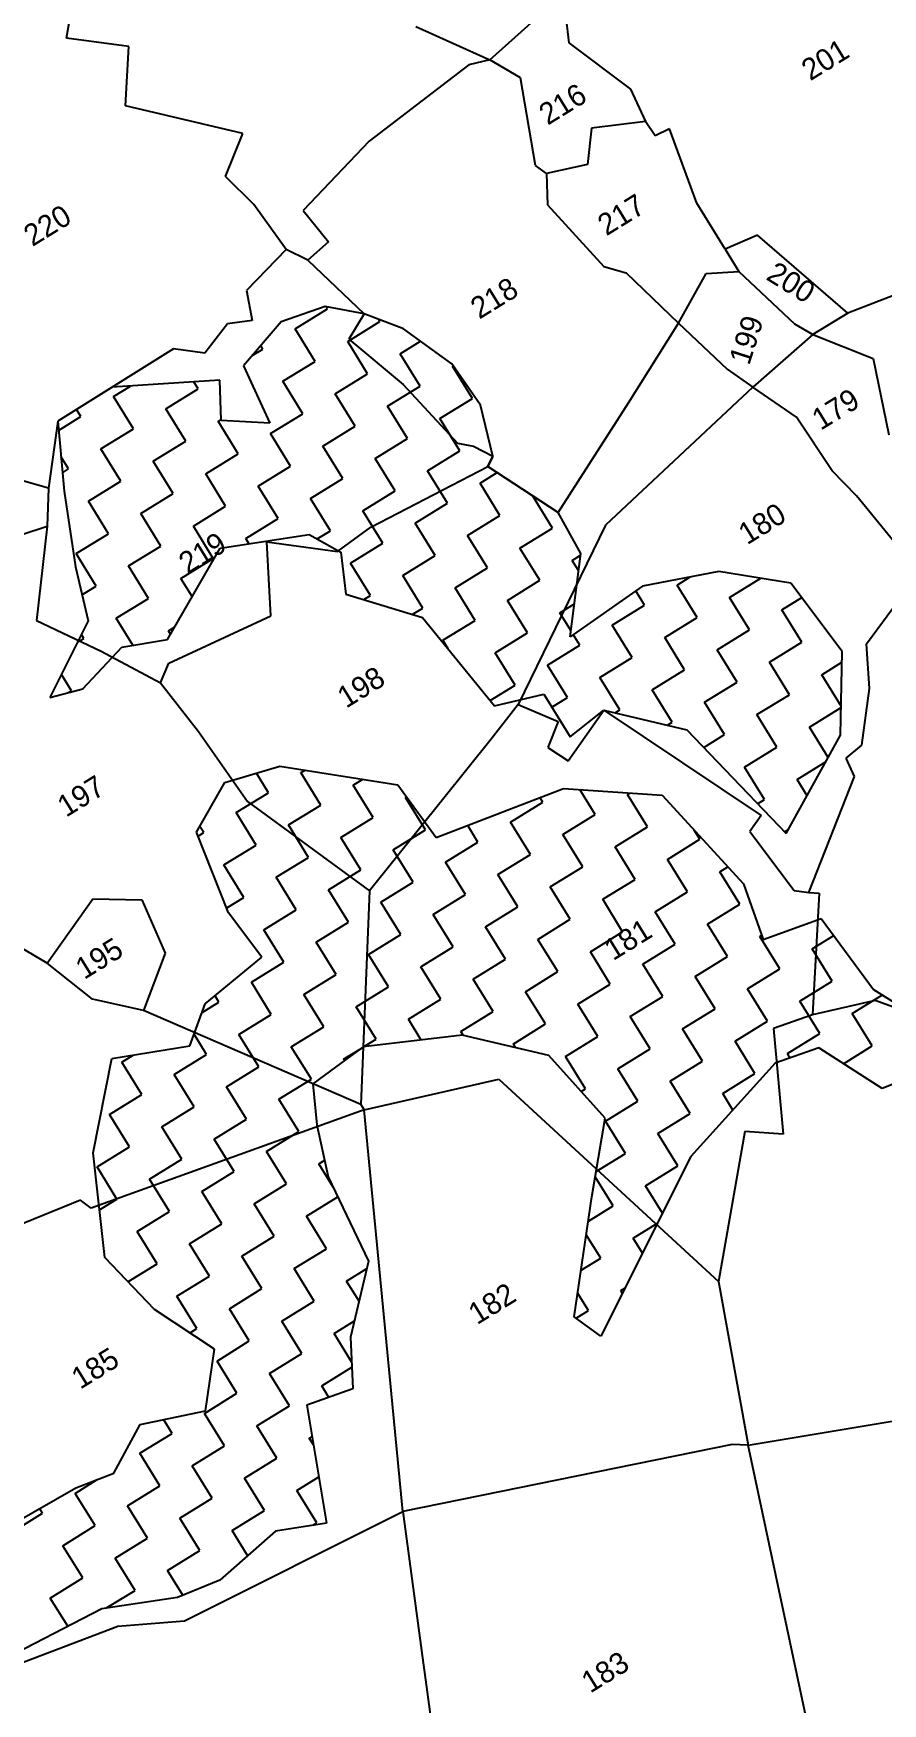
# Model space of a CAD drawing. Header units: metres. Extents: x 319724 to 326380, y 1825641 to 1831057.
# Drawn here: x 321342 to 322099, y 1826762 to 1828251 of the extents above; entities that cross this region are included whole.
import ezdxf

# ---------------------------------------------------------------- set-up
doc = ezdxf.new("R2010")
doc.units = ezdxf.units.M
doc.header["$MEASUREMENT"] = 0
for name, color, linetype in [('POLY_HATCH', 12, 'Continuous'), ('POLY_PARCEL', 6, 'Continuous'), ('TEXT_PARCEL', 7, 'Continuous')]:
    doc.layers.add(name, color=color, linetype=linetype)
doc.styles.add('TEXT _PARCEL', font='', dxfattribs={"height": 0.18})
doc.styles.get('TEXT _PARCEL').set_extended_font_data('Kruti Dev 050')

msp = doc.modelspace()

# ---------------------------------------------------------------- linework, layer by layer
at = {"layer": 'POLY_HATCH'}
for p, q in [((321602.1, 1828007.7), (321563.1, 1827994.1)), ((321637.1, 1828001.1), (321602.1, 1828007.7)), ((321672.2, 1827987.9), (321637.1, 1828001.1)), ((321563.1, 1827994.1), (321529.4, 1827954.9)), ((321715.2, 1827956.6), (321672.2, 1827987.9)), ((321529.4, 1827954.9), (321553, 1827903.8)), ((321740.6, 1827919.7), (321715.2, 1827956.6)), ((321508.4, 1827942), (321412.2, 1827935.8)), ((321509.6, 1827905.9), (321508.4, 1827942)), ((321412.2, 1827935.8), (321363.7, 1827905.3)), ((321751.8, 1827874.3), (321740.6, 1827919.7)), ((321363.7, 1827905.3), (321369.4, 1827843)), ((321553, 1827903.8), (321509.6, 1827905.9)), ((321747.2, 1827865.1), (321751.8, 1827874.3)), ((321809.9, 1827824.1), (321747.2, 1827865.1)), ((321369.4, 1827843), (321379.5, 1827775.6)), ((321830.2, 1827787.4), (321809.9, 1827824.1)), ((321508.5, 1827792.3), (321587.9, 1827804.5)), ((321587.9, 1827804.5), (321616.1, 1827788.5)), ((321461.5, 1827710.7), (321508.5, 1827792.3)), ((321616.1, 1827788.5), (321620.8, 1827751.2)), ((321820.7, 1827713.2), (321830.2, 1827787.4)), ((321379.5, 1827775.6), (321390.8, 1827727.4)), ((321885.1, 1827758.2), (321820.7, 1827713.2)), ((321953.3, 1827771.4), (321885.1, 1827758.2)), ((322017.5, 1827761.1), (321953.3, 1827771.4)), ((322063.2, 1827699.9), (322017.5, 1827761.1)), ((321620.8, 1827751.2), (321689, 1827730.2)), ((321390.8, 1827727.4), (321356.7, 1827659)), ((321689, 1827730.2), (321753.3, 1827651.6)), ((321386, 1827666.7), (321420.9, 1827704)), ((321420.9, 1827704), (321461.5, 1827710.7)), ((322061.8, 1827625.4), (322063.2, 1827699.9)), ((321356.7, 1827659), (321386, 1827666.7)), ((321753.3, 1827651.6), (321797.2, 1827661.9)), ((321797.2, 1827661.9), (321820.7, 1827623.8)), ((321820.7, 1827623.8), (321850.6, 1827647.7)), ((321850.6, 1827647.7), (321924.7, 1827630.1)), ((321924.7, 1827630.1), (322013.4, 1827537.6)), ((322013.4, 1827537.6), (322061.8, 1827625.4)), ((321512.8, 1827583.3), (321561.8, 1827597.8)), ((321561.8, 1827597.8), (321666.9, 1827581.2)), ((321487.6, 1827538.8), (321512.8, 1827583.3)), ((321666.9, 1827581.2), (321701.3, 1827534)), ((321701.3, 1827534), (321814.7, 1827577.9)), ((321814.7, 1827577.9), (321902.8, 1827571.8)), ((321902.8, 1827571.8), (321975.2, 1827492.8)), ((321516.1, 1827467), (321487.6, 1827538.8)), ((321975.2, 1827492.8), (321992.7, 1827443.1)), ((321545.8, 1827427.5), (321516.1, 1827467)), ((321992.7, 1827443.1), (322044.4, 1827461.9)), ((322044.4, 1827461.9), (322091.3, 1827398.7)), ((321495.2, 1827385.7), (321545.8, 1827427.5)), ((321481.5, 1827348.3), (321495.2, 1827385.7)), ((322091.3, 1827398.7), (322127, 1827376.2)), ((321724.5, 1827357.9), (321636.2, 1827347.3)), ((321801.6, 1827339.7), (321724.5, 1827357.9)), ((321412, 1827337), (321481.5, 1827348.3)), ((321636.2, 1827347.3), (321591.3, 1827314.5)), ((322042.5, 1827346.4), (322003.4, 1827332.8)), ((322099, 1827310.2), (322042.5, 1827346.4)), ((321395.4, 1827253), (321412, 1827337)), ((321851.9, 1827283.9), (321801.6, 1827339.7)), ((322003.4, 1827332.8), (321928.4, 1827249.6)), ((321591.3, 1827314.5), (321594.9, 1827277.8)), ((322135, 1827324.5), (322099, 1827310.2)), ((321840, 1827213.5), (321851.9, 1827283.9)), ((321594.9, 1827277.8), (321605, 1827231.5)), ((321405.8, 1827159.5), (321395.4, 1827253)), ((321928.4, 1827249.6), (321848.1, 1827089.5)), ((321605, 1827231.5), (321640.9, 1827156.3)), ((321824.4, 1827106.5), (321840, 1827213.5)), ((321450.1, 1827113.2), (321405.8, 1827159.5)), ((321640.9, 1827156.3), (321624.8, 1827088.5)), ((321503.6, 1827077.8), (321450.1, 1827113.2)), ((321848.1, 1827089.5), (321824.4, 1827106.5)), ((321624.8, 1827088.5), (321626.9, 1827042.5)), ((321495.4, 1827022.8), (321503.6, 1827077.8)), ((321626.9, 1827042.5), (321586, 1827027.7)), ((321586, 1827027.7), (321603.4, 1826922.7)), ((321437.2, 1827010.5), (321495.4, 1827022.8)), ((321413.9, 1826967.2), (321437.2, 1827010.5)), ((321323.3, 1826921.8), (321379.8, 1826954)), ((321379.8, 1826954), (321413.9, 1826967.2)), ((321557.8, 1826915.6), (321508.4, 1826871.9)), ((321603.4, 1826922.7), (321557.8, 1826915.6)), ((321508.4, 1826871.9), (321470.5, 1826856.4)), ((321470.5, 1826856.4), (321403, 1826846.3)), ((321403, 1826846.3), (321298.2, 1826791.9))]:
    msp.add_line(p, q, dxfattribs=at)
at = {"layer": 'POLY_HATCH', "linetype": 'Continuous'}
for p, q in [((321575.6, 1827987.7), (321604.4, 1828005.5)), ((321604.4, 1828005.5), (321603.2, 1828007.5)), ((321651.1, 1827994.4), (321650, 1827996.2)), ((321593.4, 1827958.8), (321575.6, 1827987.7)), ((321622.3, 1827976.6), (321651.1, 1827994.4)), ((321537.1, 1827963.9), (321546.7, 1827969.8)), ((321546.7, 1827969.8), (321544.8, 1827972.9)), ((321640.1, 1827947.7), (321622.3, 1827976.6)), ((321669, 1827965.6), (321687.3, 1827976.9)), ((321564.5, 1827941), (321593.4, 1827958.8)), ((321686.8, 1827936.7), (321669, 1827965.6)), ((321715.7, 1827954.5), (321716.4, 1827954.9)), ((321733.5, 1827925.6), (321715.7, 1827954.5)), ((321413.4, 1827927.4), (321428.6, 1827936.8)), ((321488.9, 1827934.2), (321485.1, 1827940.5)), ((321582.3, 1827912.1), (321564.5, 1827941)), ((321611.2, 1827929.9), (321640.1, 1827947.7)), ((321657.9, 1827918.9), (321686.8, 1827936.7)), ((321431.2, 1827898.5), (321413.4, 1827927.4)), ((321460.1, 1827916.4), (321488.9, 1827934.2)), ((321629, 1827901), (321611.2, 1827929.9)), ((321704.6, 1827907.8), (321733.5, 1827925.6)), ((321364.4, 1827897.2), (321384.5, 1827909.6)), ((321384.5, 1827909.6), (321380.6, 1827915.9)), ((321477.9, 1827887.5), (321460.1, 1827916.4)), ((321506.8, 1827905.3), (321509.6, 1827907)), ((321553.5, 1827894.3), (321582.3, 1827912.1)), ((321675.7, 1827890), (321657.9, 1827918.9)), ((321722.4, 1827878.9), (321704.6, 1827907.8)), ((321402.3, 1827880.7), (321431.2, 1827898.5)), ((321524.6, 1827876.4), (321506.8, 1827905.3)), ((321571.3, 1827865.4), (321553.5, 1827894.3)), ((321600.2, 1827883.2), (321629, 1827901)), ((321420.1, 1827851.8), (321402.3, 1827880.7)), ((321449, 1827869.7), (321477.9, 1827887.5)), ((321495.7, 1827858.6), (321524.6, 1827876.4)), ((321618, 1827854.3), (321600.2, 1827883.2)), ((321646.9, 1827872.2), (321675.7, 1827890)), ((321693.6, 1827861.1), (321722.4, 1827878.9)), ((321373.4, 1827862.9), (321366.6, 1827874)), ((321367.9, 1827859.5), (321373.4, 1827862.9)), ((321466.8, 1827840.8), (321449, 1827869.7)), ((321542.4, 1827847.6), (321571.3, 1827865.4)), ((321664.7, 1827843.3), (321646.9, 1827872.2)), ((321391.3, 1827834), (321420.1, 1827851.8)), ((321513.5, 1827829.7), (321495.7, 1827858.6)), ((321560.2, 1827818.7), (321542.4, 1827847.6)), ((321589.1, 1827836.5), (321618, 1827854.3)), ((321711.4, 1827832.2), (321693.6, 1827861.1)), ((321740.3, 1827850.1), (321755.6, 1827859.6)), ((321758.1, 1827821.2), (321740.3, 1827850.1)), ((321409.1, 1827805.1), (321391.3, 1827834)), ((321438, 1827823), (321466.8, 1827840.8)), ((321606.9, 1827807.6), (321589.1, 1827836.5)), ((321635.8, 1827825.5), (321664.7, 1827843.3)), ((321682.5, 1827814.4), (321711.4, 1827832.2)), ((321787, 1827839), (321787, 1827839.1)), ((321804.8, 1827810.1), (321787, 1827839)), ((321455.8, 1827794.1), (321438, 1827823)), ((321484.7, 1827811.9), (321513.5, 1827829.7)), ((321531.4, 1827800.9), (321560.2, 1827818.7)), ((321653.6, 1827796.6), (321635.8, 1827825.5)), ((321729.2, 1827803.4), (321758.1, 1827821.2)), ((321380.2, 1827787.3), (321409.1, 1827805.1)), ((321502.5, 1827783), (321484.7, 1827811.9)), ((321595.1, 1827800.4), (321606.9, 1827807.6)), ((321700.3, 1827785.5), (321682.5, 1827814.4)), ((321747, 1827774.5), (321729.2, 1827803.4)), ((321775.9, 1827792.3), (321804.8, 1827810.1)), ((321398.1, 1827758.4), (321380.2, 1827787.3)), ((321426.9, 1827776.3), (321455.8, 1827794.1)), ((321534.2, 1827796.2), (321531.4, 1827800.9)), ((321624.8, 1827778.8), (321653.6, 1827796.6)), ((321793.7, 1827763.5), (321775.9, 1827792.3)), ((321444.7, 1827747.4), (321426.9, 1827776.3)), ((321473.6, 1827765.2), (321502.5, 1827783)), ((321642.6, 1827749.9), (321624.8, 1827778.8)), ((321671.5, 1827767.7), (321700.3, 1827785.5)), ((321718.2, 1827756.7), (321747, 1827774.5)), ((321822.6, 1827781.3), (321830, 1827785.8)), ((321828.2, 1827772.2), (321822.6, 1827781.3)), ((321385.3, 1827750.6), (321398.1, 1827758.4)), ((321483.6, 1827749), (321473.6, 1827765.2)), ((321689.3, 1827738.8), (321671.5, 1827767.7)), ((321764.9, 1827745.6), (321793.7, 1827763.5)), ((321916, 1827759.2), (321927.8, 1827766.5)), ((321933.8, 1827730.3), (321916, 1827759.2)), ((321962.7, 1827748.1), (321990.7, 1827765.4)), ((321415.9, 1827729.6), (321444.7, 1827747.4)), ((321636.7, 1827746.3), (321642.6, 1827749.9)), ((321736, 1827727.8), (321718.2, 1827756.7)), ((321782.7, 1827716.8), (321764.9, 1827745.6)), ((321811.6, 1827734.6), (321824.5, 1827742.5)), ((321887.1, 1827741.4), (321879.2, 1827754.1)), ((321980.5, 1827719.3), (321962.7, 1827748.1)), ((322009.4, 1827737.1), (322027.2, 1827748.1)), ((321430.7, 1827705.6), (321415.9, 1827729.6)), ((321679.8, 1827733), (321689.3, 1827738.8)), ((321707.1, 1827710), (321736, 1827727.8)), ((321821.4, 1827718.6), (321811.6, 1827734.6)), ((321858.3, 1827723.5), (321887.1, 1827741.4)), ((321905, 1827712.5), (321933.8, 1827730.3)), ((322027.2, 1827708.2), (322009.4, 1827737.1)), ((321387, 1827711.7), (321384.8, 1827715.3)), ((321462.6, 1827718.5), (321467.9, 1827721.8)), ((321464.4, 1827715.6), (321462.6, 1827718.5)), ((321753.8, 1827698.9), (321782.7, 1827716.8)), ((321829.4, 1827705.7), (321823.5, 1827715.2)), ((321876.1, 1827694.7), (321858.3, 1827723.5)), ((321922.8, 1827683.6), (321905, 1827712.5)), ((321951.7, 1827701.4), (321980.5, 1827719.3)), ((321381.2, 1827708.2), (321387, 1827711.7)), ((321711.9, 1827702.3), (321707.1, 1827710)), ((321771.6, 1827670.1), (321753.8, 1827698.9)), ((321800.5, 1827687.9), (321829.4, 1827705.7)), ((321969.5, 1827672.6), (321951.7, 1827701.4)), ((321998.4, 1827690.4), (322027.2, 1827708.2)), ((321818.3, 1827659), (321800.5, 1827687.9)), ((321847.2, 1827676.8), (321876.1, 1827694.7)), ((321893.9, 1827665.8), (321922.8, 1827683.6)), ((322016.2, 1827661.5), (321998.4, 1827690.4)), ((322045.1, 1827679.3), (322063, 1827690.5)), ((321376, 1827665), (321367, 1827679.6)), ((321749.4, 1827656.4), (321771.6, 1827670.1)), ((321865, 1827648), (321847.2, 1827676.8)), ((321940.6, 1827654.7), (321969.5, 1827672.6)), ((322062.3, 1827651.4), (322045.1, 1827679.3)), ((321373.2, 1827663.3), (321376, 1827665)), ((321804.3, 1827650.3), (321818.3, 1827659)), ((321911.7, 1827636.9), (321893.9, 1827665.8)), ((321958.4, 1827625.9), (321940.6, 1827654.7)), ((321987.3, 1827643.7), (322016.2, 1827661.5)), ((321860.8, 1827645.3), (321865, 1827648)), ((322005.1, 1827614.8), (321987.3, 1827643.7)), ((322034, 1827632.6), (322062.3, 1827650.1)), ((321907.4, 1827634.2), (321911.7, 1827636.9)), ((321939.8, 1827614.4), (321958.4, 1827625.9)), ((322050.8, 1827605.4), (322034, 1827632.6)), ((321976.3, 1827597), (322005.1, 1827614.8)), ((321580.6, 1827592), (321584.3, 1827594.3)), ((321994.1, 1827568.1), (321976.3, 1827597)), ((322023, 1827585.9), (322048.9, 1827601.9)), ((321551.7, 1827574.1), (321540.9, 1827591.6)), ((321598.4, 1827563.1), (321580.6, 1827592)), ((321627.3, 1827580.9), (321635.7, 1827586.1)), ((321645.1, 1827552.1), (321627.3, 1827580.9)), ((322032, 1827571.4), (322023, 1827585.9)), ((321522.8, 1827556.3), (321551.7, 1827574.1)), ((321674, 1827569.9), (321674.8, 1827570.4)), ((321691.8, 1827541), (321674, 1827569.9)), ((321767.4, 1827547.8), (321796.2, 1827565.6)), ((321796.2, 1827565.6), (321793.7, 1827569.7)), ((321842.9, 1827554.6), (321829.2, 1827576.9)), ((321871.8, 1827572.4), (321874, 1827573.8)), ((321889.6, 1827543.5), (321871.8, 1827572.4)), ((321987.8, 1827564.3), (321994.1, 1827568.1)), ((321540.7, 1827527.4), (321522.8, 1827556.3)), ((321569.5, 1827545.3), (321598.4, 1827563.1)), ((321616.2, 1827534.2), (321645.1, 1827552.1)), ((321814.1, 1827536.7), (321842.9, 1827554.6)), ((321489, 1827535.4), (321494, 1827538.5)), ((321494, 1827538.5), (321490.5, 1827544)), ((321587.4, 1827516.4), (321569.5, 1827545.3)), ((321634.1, 1827505.4), (321616.2, 1827534.2)), ((321662.9, 1827523.2), (321691.8, 1827541)), ((321738.5, 1827530), (321729.3, 1827544.8)), ((321785.2, 1827518.9), (321767.4, 1827547.8)), ((321831.9, 1827507.9), (321814.1, 1827536.7)), ((321860.8, 1827525.7), (321889.6, 1827543.5)), ((321936.3, 1827532.5), (321931.2, 1827540.8)), ((322011.9, 1827539.2), (322015.4, 1827541.4)), ((322012.1, 1827539), (322011.9, 1827539.2)), ((321511.8, 1827509.6), (321540.7, 1827527.4)), ((321680.8, 1827494.3), (321662.9, 1827523.2)), ((321709.6, 1827512.1), (321738.5, 1827530)), ((321756.3, 1827501.1), (321785.2, 1827518.9)), ((321878.6, 1827496.8), (321860.8, 1827525.7)), ((321907.5, 1827514.6), (321936.3, 1827532.5)), ((321529.6, 1827480.7), (321511.8, 1827509.6)), ((321558.5, 1827498.6), (321587.4, 1827516.4)), ((321605.2, 1827487.5), (321634.1, 1827505.4)), ((321727.4, 1827483.3), (321709.6, 1827512.1)), ((321803, 1827490), (321831.9, 1827507.9)), ((321925.3, 1827485.8), (321907.5, 1827514.6)), ((321954.2, 1827503.6), (321961.3, 1827508)), ((321576.3, 1827469.7), (321558.5, 1827498.6)), ((321651.9, 1827476.5), (321680.8, 1827494.3)), ((321774.1, 1827472.2), (321756.3, 1827501.1)), ((321820.8, 1827461.2), (321803, 1827490)), ((321849.7, 1827479), (321878.6, 1827496.8)), ((321972, 1827474.7), (321954.2, 1827503.6)), ((321514.4, 1827471.4), (321529.6, 1827480.7)), ((321623, 1827458.7), (321605.2, 1827487.5)), ((321669.7, 1827447.6), (321651.9, 1827476.5)), ((321698.6, 1827465.4), (321727.4, 1827483.3)), ((321867.5, 1827450.1), (321849.7, 1827479)), ((321896.4, 1827467.9), (321925.3, 1827485.8)), ((321943.1, 1827456.9), (321972, 1827474.7)), ((321547.4, 1827451.9), (321576.3, 1827469.7)), ((321716.4, 1827436.6), (321698.6, 1827465.4)), ((321745.3, 1827454.4), (321774.1, 1827472.2)), ((321792, 1827443.3), (321820.8, 1827461.2)), ((321914.2, 1827439.1), (321896.4, 1827467.9)), ((321565.3, 1827423), (321547.4, 1827451.9)), ((321594.1, 1827440.8), (321623, 1827458.7)), ((321640.8, 1827429.8), (321669.7, 1827447.6)), ((321763.1, 1827425.5), (321745.3, 1827454.4)), ((321838.7, 1827432.3), (321867.5, 1827450.1)), ((321960.9, 1827428), (321943.1, 1827456.9)), ((321989.8, 1827445.8), (321991.4, 1827446.8)), ((322007.6, 1827417), (321989.8, 1827445.8)), ((322036.5, 1827434.8), (322055.7, 1827446.6)), ((321612, 1827412), (321594.1, 1827440.8)), ((321658.7, 1827400.9), (321640.8, 1827429.8)), ((321687.5, 1827418.7), (321716.4, 1827436.6)), ((321809.8, 1827414.5), (321792, 1827443.3)), ((321856.5, 1827403.4), (321838.7, 1827432.3)), ((321885.4, 1827421.2), (321914.2, 1827439.1)), ((322054.3, 1827405.9), (322036.5, 1827434.8)), ((321536.4, 1827405.2), (321565.3, 1827423)), ((321705.4, 1827389.9), (321687.5, 1827418.7)), ((321734.2, 1827407.7), (321763.1, 1827425.5)), ((321903.2, 1827392.4), (321885.4, 1827421.2)), ((321932.1, 1827410.2), (321960.9, 1827428)), ((321978.8, 1827399.1), (322007.6, 1827417)), ((321554.2, 1827376.3), (321536.4, 1827405.2)), ((321583.1, 1827394.1), (321612, 1827412)), ((321629.8, 1827383.1), (321658.7, 1827400.9)), ((321752.1, 1827378.8), (321734.2, 1827407.7)), ((321780.9, 1827396.6), (321809.8, 1827414.5)), ((321827.6, 1827385.6), (321856.5, 1827403.4)), ((321949.9, 1827381.3), (321932.1, 1827410.2)), ((322025.5, 1827388.1), (322054.3, 1827405.9)), ((321492.4, 1827378), (321507.5, 1827387.4)), ((321507.5, 1827387.4), (321504, 1827393)), ((321600.9, 1827365.3), (321583.1, 1827394.1)), ((321676.5, 1827372), (321705.4, 1827389.9)), ((321798.8, 1827367.8), (321780.9, 1827396.6)), ((321845.5, 1827356.7), (321827.6, 1827385.6)), ((321874.3, 1827374.5), (321903.2, 1827392.4)), ((321996.6, 1827370.3), (321978.8, 1827399.1)), ((322043.3, 1827359.2), (322025.5, 1827388.1)), ((322072.2, 1827377.1), (322099.2, 1827393.7)), ((321525.3, 1827358.5), (321554.2, 1827376.3)), ((321647.6, 1827354.2), (321629.8, 1827383.1)), ((321687.9, 1827353.5), (321676.5, 1827372)), ((321723.2, 1827361), (321752.1, 1827378.8)), ((321892.1, 1827345.7), (321874.3, 1827374.5)), ((321921, 1827363.5), (321949.9, 1827381.3)), ((321967.7, 1827352.5), (321996.6, 1827370.3)), ((322090, 1827348.2), (322072.2, 1827377.1)), ((321496.5, 1827340.7), (321485.3, 1827358.7)), ((321543.2, 1827329.6), (321525.3, 1827358.5)), ((321572, 1827347.4), (321600.9, 1827365.3)), ((321725.2, 1827357.8), (321723.2, 1827361)), ((321769.9, 1827349.9), (321798.8, 1827367.8)), ((321816.6, 1827338.9), (321845.5, 1827356.7)), ((321938.8, 1827334.6), (321921, 1827363.5)), ((322014.4, 1827341.4), (322043.3, 1827359.2)), ((321467.6, 1827322.8), (321496.5, 1827340.7)), ((321589.9, 1827318.6), (321572, 1827347.4)), ((321618.7, 1827336.4), (321634.9, 1827346.3)), ((321636.5, 1827347.3), (321647.6, 1827354.2)), ((321771.9, 1827346.7), (321769.9, 1827349.9)), ((321863.3, 1827327.8), (321892.1, 1827345.7)), ((321985.5, 1827323.6), (321967.7, 1827352.5)), ((322016.9, 1827337.4), (322014.4, 1827341.4)), ((322064.4, 1827332.4), (322090, 1827348.2)), ((321420.9, 1827333.9), (321430.9, 1827340)), ((321438.7, 1827305), (321420.9, 1827333.9)), ((321514.3, 1827311.8), (321543.2, 1827329.6)), ((321619.5, 1827335.1), (321618.7, 1827336.4)), ((321834.4, 1827310), (321816.6, 1827338.9)), ((321881.1, 1827299), (321863.3, 1827327.8)), ((321910, 1827316.8), (321938.8, 1827334.6)), ((321485.4, 1827294), (321467.6, 1827322.8)), ((321532.1, 1827282.9), (321514.3, 1827311.8)), ((321561, 1827300.7), (321589.9, 1827318.6)), ((321927.8, 1827287.9), (321910, 1827316.8)), ((321956.7, 1827305.8), (321985.5, 1827323.6)), ((321409.8, 1827287.2), (321438.7, 1827305)), ((321578.8, 1827271.9), (321561, 1827300.7)), ((321830.5, 1827307.6), (321834.4, 1827310)), ((321852.2, 1827281.1), (321881.1, 1827299)), ((321965.8, 1827291), (321956.7, 1827305.8)), ((321427.7, 1827258.3), (321409.8, 1827287.2)), ((321456.5, 1827276.1), (321485.4, 1827294)), ((321503.2, 1827265.1), (321532.1, 1827282.9)), ((321870.1, 1827252.3), (321852.2, 1827281.1)), ((321898.9, 1827270.1), (321927.8, 1827287.9)), ((321474.4, 1827247.3), (321456.5, 1827276.1)), ((321549.9, 1827254), (321578.8, 1827271.9)), ((321916.8, 1827241.2), (321898.9, 1827270.1)), ((321398.8, 1827240.5), (321427.7, 1827258.3)), ((321521.1, 1827236.2), (321503.2, 1827265.1)), ((321567.8, 1827225.2), (321549.9, 1827254)), ((321843.8, 1827236.1), (321870.1, 1827252.3)), ((321416.6, 1827211.6), (321398.8, 1827240.5)), ((321445.5, 1827229.4), (321474.4, 1827247.3)), ((321492.2, 1827218.4), (321521.1, 1827236.2)), ((321596.6, 1827243), (321601.8, 1827246.2)), ((321609.5, 1827222.2), (321596.6, 1827243)), ((321887.9, 1827223.4), (321916.8, 1827241.2)), ((321463.3, 1827200.6), (321445.5, 1827229.4)), ((321538.9, 1827207.3), (321567.8, 1827225.2)), ((321859, 1827205.6), (321843.1, 1827231.4)), ((321903, 1827199), (321887.9, 1827223.4)), ((321401, 1827202), (321416.6, 1827211.6)), ((321510, 1827189.5), (321492.2, 1827218.4)), ((321556.7, 1827178.5), (321538.9, 1827207.3)), ((321585.6, 1827196.3), (321613.6, 1827213.6)), ((321434.5, 1827182.7), (321463.3, 1827200.6)), ((321603.4, 1827167.4), (321585.6, 1827196.3)), ((321836.9, 1827191.9), (321859, 1827205.6)), ((321452.3, 1827153.9), (321434.5, 1827182.7)), ((321481.2, 1827171.7), (321510, 1827189.5)), ((321527.8, 1827160.6), (321556.7, 1827178.5)), ((321848, 1827158.9), (321835.1, 1827179.7)), ((321876.8, 1827176.7), (321898.5, 1827190.1)), ((321885.1, 1827163.3), (321876.8, 1827176.7)), ((321405.6, 1827164.9), (321405.1, 1827165.7)), ((321405.2, 1827164.7), (321405.6, 1827164.9)), ((321499, 1827142.8), (321481.2, 1827171.7)), ((321574.5, 1827149.6), (321603.4, 1827167.4)), ((321426.4, 1827137.9), (321452.3, 1827153.9)), ((321545.7, 1827131.8), (321527.8, 1827160.6)), ((321592.4, 1827120.7), (321574.5, 1827149.6)), ((321621.2, 1827138.5), (321639.4, 1827149.7)), ((321830.5, 1827148.1), (321848, 1827158.9)), ((321470.1, 1827125), (321499, 1827142.8)), ((321516.8, 1827113.9), (321545.7, 1827131.8)), ((321632.4, 1827120.5), (321621.2, 1827138.5)), ((321865.8, 1827130), (321869.5, 1827132.3)), ((321487.9, 1827096.1), (321470.1, 1827125)), ((321563.5, 1827102.9), (321592.4, 1827120.7)), ((321836.9, 1827112.2), (321827.5, 1827127.4)), ((321867.2, 1827127.7), (321865.8, 1827130)), ((321534.6, 1827085.1), (321516.8, 1827113.9)), ((321581.3, 1827074), (321563.5, 1827102.9)), ((321610.2, 1827091.8), (321628.3, 1827103)), ((321826, 1827105.4), (321836.9, 1827112.2)), ((321481.7, 1827092.3), (321487.9, 1827096.1)), ((321625.8, 1827066.5), (321610.2, 1827091.8)), ((321505.8, 1827067.2), (321534.6, 1827085.1)), ((321552.5, 1827056.2), (321581.3, 1827074)), ((321523.6, 1827038.4), (321505.8, 1827067.2)), ((321599.2, 1827045.1), (321626.1, 1827061.8)), ((321570.3, 1827027.3), (321552.5, 1827056.2)), ((321605.6, 1827034.8), (321599.2, 1827045.1)), ((321494.7, 1827020.5), (321523.6, 1827038.4)), ((321541.4, 1827009.5), (321570.3, 1827027.3)), ((321465.8, 1827002.7), (321458.3, 1827014.9)), ((321512.5, 1826991.7), (321494.7, 1827020.5)), ((321437, 1826984.9), (321465.8, 1827002.7)), ((321559.2, 1826980.6), (321541.4, 1827009.5)), ((321588.1, 1826998.4), (321590.6, 1827000)), ((321591.9, 1826992.4), (321588.1, 1826998.4)), ((321454.8, 1826956), (321437, 1826984.9)), ((321483.7, 1826973.8), (321512.5, 1826991.7)), ((321501.5, 1826945), (321483.7, 1826973.8)), ((321530.4, 1826962.8), (321559.2, 1826980.6)), ((321379.2, 1826949.2), (321398.9, 1826961.4)), ((321425.9, 1826938.2), (321454.8, 1826956)), ((321548.2, 1826933.9), (321530.4, 1826962.8)), ((321577.1, 1826951.7), (321596.6, 1826963.8)), ((321397, 1826920.4), (321379.2, 1826949.2)), ((321443.7, 1826909.3), (321425.9, 1826938.2)), ((321472.6, 1826927.1), (321501.5, 1826945)), ((321594.9, 1826922.9), (321577.1, 1826951.7)), ((321321.5, 1826913.6), (321350.3, 1826931.4)), ((321350.3, 1826931.4), (321347.7, 1826935.7)), ((321490.4, 1826898.3), (321472.6, 1826927.1)), ((321519.3, 1826916.1), (321548.2, 1826933.9)), ((321368.2, 1826902.5), (321397, 1826920.4)), ((321414.9, 1826891.5), (321443.7, 1826909.3)), ((321533.1, 1826893.8), (321519.3, 1826916.1)), ((321591.6, 1826920.9), (321594.9, 1826922.9)), ((321386, 1826873.7), (321368.2, 1826902.5)), ((321461.6, 1826880.4), (321490.4, 1826898.3)), ((321432.7, 1826862.6), (321414.9, 1826891.5)), ((321475.2, 1826858.4), (321461.6, 1826880.4)), ((321357.1, 1826855.8), (321386, 1826873.7)), ((321372.7, 1826830.6), (321357.1, 1826855.8)), ((321407.3, 1826847), (321432.7, 1826862.6))]:
    msp.add_line(p, q, dxfattribs=at)
at = {"layer": 'POLY_PARCEL'}
for p, q in [((321371.5, 1828246.9), (321382.6, 1828310.4)), ((321749.1, 1828227.7), (321799.9, 1828273.1)), ((321816.8, 1828265.4), (321819.5, 1828242.8)), ((321683, 1828257.5), (321749.1, 1828227.7)), ((321427.1, 1828239.7), (321371.5, 1828246.9)), ((321424.2, 1828186.7), (321427.1, 1828239.7)), ((321819.5, 1828242.8), (321874.5, 1828201.5)), ((321730.3, 1828223.2), (321641.4, 1828155.3)), ((321749.1, 1828227.7), (321730.3, 1828223.2)), ((321776.4, 1828211.7), (321749.1, 1828227.7)), ((321789.9, 1828133.5), (321776.4, 1828211.7)), ((321874.5, 1828201.5), (321887.9, 1828172.8)), ((321528.9, 1828161.9), (321424.2, 1828186.7)), ((321513.4, 1828123.8), (321528.9, 1828161.9)), ((321839.7, 1828166.7), (321836.3, 1828134.3)), ((321887.9, 1828172.8), (321839.7, 1828166.7)), ((321896.6, 1828160), (321887.9, 1828172.8)), ((321909.3, 1828166.1), (321896.6, 1828160)), ((321933.7, 1828099.9), (321909.3, 1828166.1)), ((321641.4, 1828155.3), (321582.7, 1828093.2)), ((321799.6, 1828126.3), (321789.9, 1828133.5)), ((321836.3, 1828134.3), (321799.6, 1828126.3)), ((321538.5, 1828098.6), (321513.4, 1828123.8)), ((321799.6, 1828126.3), (321800.4, 1828098.3)), ((321959, 1828058.9), (321933.7, 1828099.9)), ((321567.5, 1828058.6), (321538.5, 1828098.6)), ((321582.7, 1828093.2), (321605.1, 1828065.4)), ((321800.4, 1828098.3), (321850.7, 1828043.5)), ((321987.7, 1828071.4), (321959, 1828058.9)), ((322068.2, 1828001.8), (321987.7, 1828071.4)), ((322268.9, 1828079.1), (322068.2, 1828001.8)), ((321567.5, 1828058.6), (321532.1, 1828022.1)), ((321586.7, 1828048.9), (321567.5, 1828058.6)), ((321605.1, 1828065.4), (321586.7, 1828048.9)), ((321959, 1828058.9), (321971.2, 1828038.9)), ((321586.7, 1828048.9), (321637.1, 1828001.1)), ((321850.7, 1828043.5), (321870.7, 1828037.7)), ((321870.7, 1828037.7), (321917.4, 1827992.7)), ((321917.4, 1827992.7), (321941.9, 1828037.2)), ((321941.9, 1828037.2), (321971.2, 1828038.9)), ((321971.2, 1828038.9), (322020.8, 1827992.4)), ((321532.1, 1828022.1), (321537, 1827995.2)), ((321637.1, 1828001.1), (321623.2, 1827978.6)), ((322068.2, 1828001.8), (322037.2, 1827982.7)), ((321515.2, 1827992.4), (321495, 1827966.1)), ((321537, 1827995.2), (321515.2, 1827992.4)), ((321872.8, 1827921.7), (321917.4, 1827992.7)), ((321917.4, 1827992.7), (321960.8, 1827951.9)), ((322037.2, 1827982.7), (321983.7, 1827935.8)), ((322020.8, 1827992.4), (322037.2, 1827982.7)), ((322037.2, 1827982.7), (322090.9, 1827961.2)), ((321466.9, 1827970.1), (321363.7, 1827905.3)), ((321495, 1827966.1), (321466.9, 1827970.1)), ((321623.2, 1827978.6), (321671.7, 1827938.1)), ((321960.8, 1827951.9), (321983.7, 1827935.8)), ((322090.9, 1827961.2), (322104.9, 1827893.4)), ((321671.7, 1827938.1), (321720.1, 1827885.7)), ((321809.9, 1827824.1), (321872.8, 1827921.7)), ((321983.7, 1827935.8), (321852.2, 1827812.8)), ((322022.6, 1827909.1), (321983.7, 1827935.8)), ((322054.2, 1827861.1), (322022.6, 1827909.1)), ((321363.7, 1827905.3), (321355.5, 1827845.8)), ((321720.1, 1827885.7), (321734.6, 1827883)), ((321734.6, 1827883), (321751.8, 1827874.3)), ((321642.9, 1827811), (321747.2, 1827865.1)), ((321751.8, 1827874.3), (321747.2, 1827865.1)), ((321747.2, 1827865.1), (321809.9, 1827824.1)), ((321355.5, 1827845.8), (321311.3, 1827858.1)), ((322076, 1827838.8), (322054.2, 1827861.1)), ((321355.5, 1827845.8), (321354.4, 1827811.8)), ((322131.9, 1827770.6), (322076, 1827838.8)), ((321309.7, 1827797.1), (321354.4, 1827811.8)), ((321354.4, 1827811.8), (321344.8, 1827727.8)), ((321613.3, 1827789.1), (321642.9, 1827811)), ((321852.2, 1827812.8), (321774.2, 1827652.6)), ((321553.8, 1827731.8), (321550.2, 1827797.9)), ((321550.2, 1827797.9), (321613.3, 1827789.1)), ((322084.9, 1827706.8), (322131.9, 1827770.6)), ((321344.8, 1827727.8), (321402.5, 1827700.3)), ((321462.9, 1827689.6), (321553.8, 1827731.8)), ((321402.5, 1827700.3), (321455.5, 1827672.1)), ((322087.7, 1827666.9), (322084.9, 1827706.8)), ((321455.5, 1827672.1), (321462.9, 1827689.6)), ((321455.5, 1827672.1), (321489.2, 1827628.7)), ((322080.7, 1827616.4), (322087.7, 1827666.9)), ((321774.2, 1827652.6), (321750.3, 1827621.8)), ((321774.2, 1827652.6), (321810.1, 1827637.6)), ((321774.2, 1827652.6), (321774.2, 1827652.6)), ((321774.2, 1827652.6), (321774.2, 1827652.6)), ((321819, 1827602.4), (321850.6, 1827647.7)), ((321850.6, 1827647.7), (321991.1, 1827553.8)), ((321489.2, 1827628.7), (321532.9, 1827566.3)), ((321810.1, 1827637.6), (321800.7, 1827614.3)), ((321750.3, 1827621.8), (321641.8, 1827486.6)), ((321800.7, 1827614.3), (321819, 1827602.4)), ((322066.9, 1827604.9), (322080.7, 1827616.4)), ((322074.1, 1827588.5), (322066.9, 1827604.9)), ((322033.6, 1827485.1), (322074.1, 1827588.5)), ((321532.9, 1827566.3), (321641.8, 1827486.6)), ((321991.1, 1827553.8), (321981, 1827539.6)), ((321981, 1827539.6), (322020.5, 1827486.9)), ((321354.2, 1827422.1), (321395.1, 1827479.3)), ((321395.1, 1827479.3), (321438.8, 1827478.6)), ((321438.8, 1827478.6), (321459.6, 1827430.9)), ((321641.8, 1827486.6), (321634.1, 1827296)), ((322020.5, 1827486.9), (322020.5, 1827486.9)), ((322020.5, 1827486.9), (322033.6, 1827485.1)), ((322033.6, 1827485.1), (322042.6, 1827484.5)), ((322042.6, 1827484.5), (322036.7, 1827376.1)), ((321354.2, 1827422.1), (321331, 1827435.6)), ((321459.6, 1827430.9), (321440.3, 1827379.7)), ((321394.8, 1827390), (321354.2, 1827422.1)), ((321440.3, 1827379.7), (321394.8, 1827390)), ((322092.6, 1827388.8), (322036.7, 1827376.1)), ((322127, 1827376.2), (322092.6, 1827388.8)), ((321634.1, 1827296), (321440.3, 1827379.7)), ((322036.7, 1827376.1), (322002, 1827363.8)), ((322002, 1827363.8), (322010.7, 1827269.5)), ((321637, 1827291.3), (321757, 1827318.5)), ((321757, 1827318.5), (321953, 1827138.1)), ((321634.1, 1827296), (321637, 1827291.3)), ((321637, 1827291.3), (321393.5, 1827203.4)), ((321637, 1827291.3), (321637, 1827291.3)), ((321637, 1827291.3), (321637, 1827291.3)), ((321671.5, 1826933), (321637, 1827291.3)), ((321637, 1827291.3), (321637, 1827291.3)), ((321976.5, 1827271.9), (321953, 1827138.1)), ((322010.7, 1827269.5), (321976.5, 1827271.9)), ((321384, 1827210.7), (321235.6, 1827150.3)), ((321393.5, 1827203.4), (321384, 1827210.7)), ((321953, 1827138.1), (321979.5, 1826992.3)), ((321979.5, 1826992.3), (322395.5, 1827061)), ((321965.1, 1826992.7), (321671.5, 1826933)), ((321979.5, 1826992.3), (321965.1, 1826992.7)), ((322054.6, 1826638.3), (321979.5, 1826992.3)), ((321979.5, 1826992.3), (321979.5, 1826992.3)), ((321476.8, 1826835.4), (321671.5, 1826933)), ((321671.5, 1826933), (321688.2, 1826809)), ((321417.3, 1826830.7), (321476.8, 1826835.4)), ((321329.2, 1826797.1), (321417.3, 1826830.7)), ((321688.2, 1826809), (321718.6, 1826584))]:
    msp.add_line(p, q, dxfattribs=at)

# ---------------------------------------------------------------- texts
at = {"layer": 'TEXT_PARCEL', "style": 'TEXT _PARCEL'}
for s, height, rotation, p in [('201', 19.24, 31.6905, (322034.8, 1828208.5)), ('216', 19.24, 31.6905, (321800.7, 1828168.9)), ('217', 19.24, 31.6905, (321853, 1828070.2)), ('220', 19.24, 31.6905, (321341.2, 1828060.7)), ('200', 19.31, 328.2822, (321994.4, 1828032.4)), ('218', 19.24, 31.6905, (321739.7, 1827995.9)), ('199', 19.24, 72.2588, (321980.3, 1827954.6)), ('179', 19.24, 31.6905, (322044.1, 1827896.8)), ('180', 19.24, 31.6905, (321978.5, 1827794.7)), ('219', 19.24, 31.6905, (321479.5, 1827768.6)), ('198', 19.24, 31.6905, (321620.9, 1827648.9)), ('197', 19.24, 31.6905, (321371.2, 1827551.7)), ('181', 19.24, 31.6905, (321859, 1827423.8)), ('195', 19.24, 31.6905, (321387.4, 1827407)), ('182', 19.24, 31.6905, (321737.7, 1827099.1)), ('185', 19.24, 31.6905, (321383.8, 1827041.5)), ('183', 19.24, 31.6905, (321838.6, 1826770.5))]:
    msp.add_text(s, height=height, rotation=rotation, dxfattribs=at).set_placement(p)

doc.saveas('drawing.dxf')
